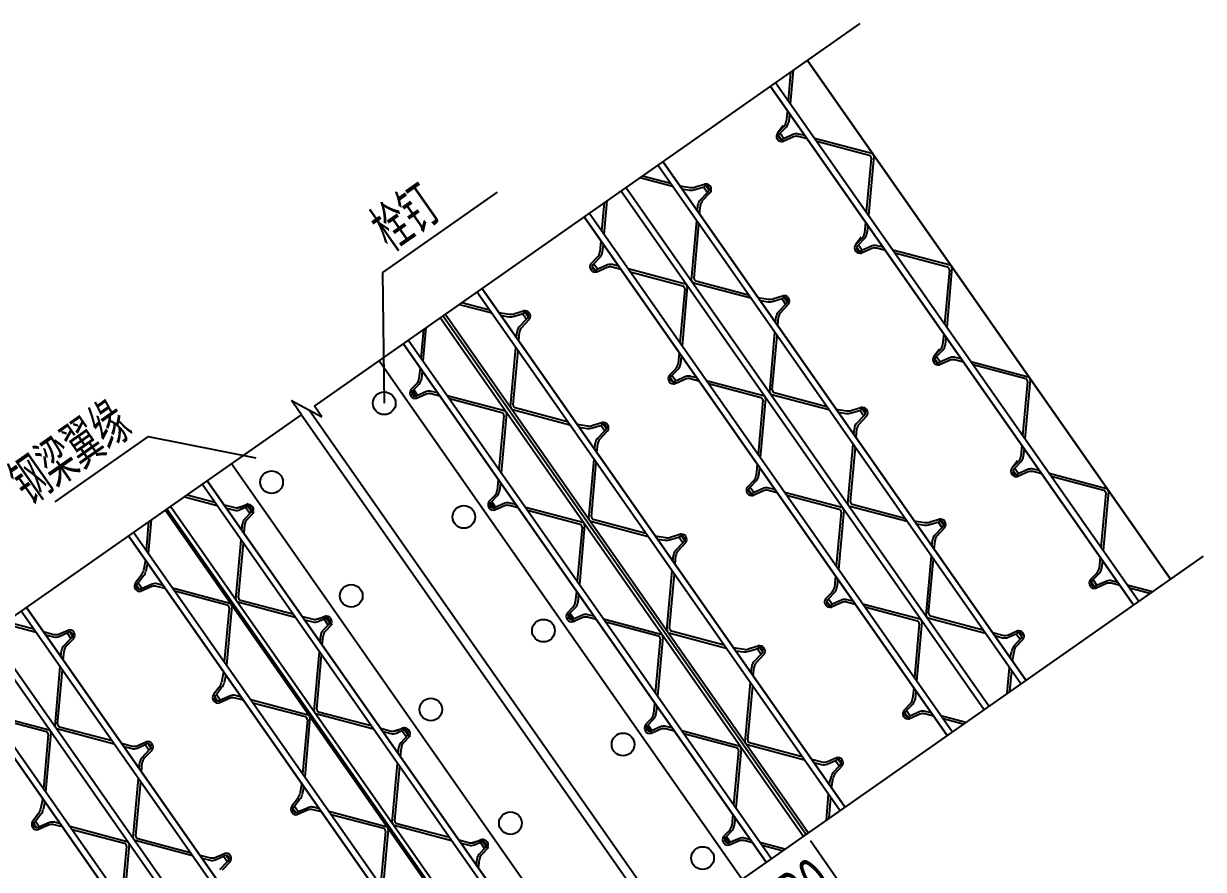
# Model space of a CAD drawing. Header units: millimetres. Extents: x 1089227 to 13101469, y 618865 to 10240562.
# Drawn here: x 2906727 to 2917017, y 4906608 to 4913982 of the extents above; entities that cross this region are included whole.
import ezdxf

# ---------------------------------------------------------------- set-up
doc = ezdxf.new("R2010")
doc.units = ezdxf.units.MM
doc.header["$LTSCALE"] = 1000
doc.header["$PDMODE"] = 3
doc.header["$PDSIZE"] = 200
doc.layers.get('0').update_dxf_attribs({"linetype": 'CONTINUOUS'})
doc.layers.get('Defpoints').update_dxf_attribs({"linetype": 'CONTINUOUS'})
for name, color, linetype in [('DIM', 3, 'CONTINUOUS'), ('文字', 7, 'CONTINUOUS'), ('钢筋桁架', 53, 'CONTINUOUS')]:
    doc.layers.add(name, color=color, linetype=linetype)
doc.styles.add('TSSD_Dimension', font='tssdeng.shx', dxfattribs={"width": 0.75, "bigfont": 'Hztxt.shx'})
doc.styles.add('TSSD_Norm', font='Tssdeng.shx', dxfattribs={"width": 0.7, "bigfont": 'hztxt.shx'})
doc.dimstyles.new('TSSD_100_1', dxfattribs={"dimtxt": 3.5, "dimasz": 1, "dimexe": 1, "dimexo": 2.5, "dimgap": 1, "dimtad": 1, "dimdec": 0, "dimlfac": 100, "dimzin": 0, "dimdsep": 46, "dimtxsty": 'TSSD_Dimension', "dimblk": 'ARCHTICK', "dimblk1": 'ARCHTICK', "dimblk2": 'ARCHTICK', "dimcen": 0, "dimdle": 1, "dimclrt": 7, "dimadec": 0, "dimazin": 0, "dimtfac": 1, "dimtdec": 0, "dimtix": 1, "dimtmove": 2, "dimatfit": 3, "dimfxl": 0, "dimtolj": 1, "dimtzin": 0, "dimarcsym": 0})

# ---------------------------------------------------------------- blocks, each defined once
blk = doc.blocks.new('_ArchTick')
at = {"color": 0, "linetype": 'ByBlock', "const_width": 0.3}
blk.add_lwpolyline([(-0.71, -0.71), (0.71, 0.71)], dxfattribs=at)
blk = doc.blocks.new('*D2439')
at = {"layer": 'Defpoints', "color": 0, "transparency": 16777216}
for p in [(1824374, 3048), (1825397, 3048), (1824374, 2039)]:
    blk.add_point(p, dxfattribs=at)
at = {"layer": 'DIM', "color": 0, "lineweight": -2, "transparency": 16777216}
for p, q in [((1824374, 2948), (1824374, 1939)), ((1825397, 2948), (1825397, 1939)), ((1825497, 2039), (1824274, 2039))]:
    blk.add_line(p, q, dxfattribs=at)
at = {"layer": 'DIM', "color": 0, "lineweight": -2, "transparency": 16777216, "xscale": 100, "yscale": 100, "zscale": 100, "rotation": 180}
blk.add_blockref('_ArchTick', (1824374, 2039), dxfattribs=at)
at = {"layer": 'DIM', "color": 0, "lineweight": -2, "transparency": 16777216, "xscale": 100, "yscale": 100, "zscale": 100}
blk.add_blockref('_ArchTick', (1825397, 2039), dxfattribs=at)
at = {"layer": 'DIM', "color": 7, "transparency": 16777216, "insert": (1824855, 2492), "char_height": 600, "attachment_point": 5, "style": 'TSSD_Dimension'}
blk.add_mtext('\\A1;≥30', dxfattribs=at)
blk = doc.blocks.new('支座钢筋')
at = {"layer": 'DIM'}
for p, q in [((1821333.017, 12244.133), (1819841.766, 12244.133)), ((1821333.017, 12244.133), (1822327.118, 11208.187)), ((1825072.593, 12244.133), (1824110.653, 10828.916)), ((1826903.689, 12244.133), (1825072.593, 12244.133)), ((1814277.474, 11327.377), (1823138.388, 11327.377)), ((1823341.351, 11323.827), (1832060.133, 11323.827)), ((1823255.939, 3044.552), (1831741.763, 3044.552))]:
    blk.add_line(p, q, dxfattribs=at)
at = {"layer": '钢筋桁架'}
for p, q in [((1823138.388, 11553.359), (1823341.351, 11151.678)), ((1823138.388, 11327.377), (1823138.388, 11553.359)), ((1817485.442, 3048.102), (1817485.442, 11327.377)), ((1817485.442, 11327.377), (1817485.442, 3048.102)), ((1817566.081, 3048.102), (1817566.081, 11327.377)), ((1818074.478, 3048.102), (1818074.478, 11327.377)), ((1818155.116, 3048.102), (1818155.116, 11327.377)), ((1818379.26, 11327.377), (1818663.513, 10989.957)), ((1818421.194, 11327.377), (1818663.513, 11040.614)), ((1818663.513, 3048.102), (1818663.513, 11327.377)), ((1818744.151, 3048.102), (1818744.151, 11327.377)), ((1818744.151, 11327.377), (1818744.151, 3048.102)), ((1820374.265, 3048.102), (1820374.265, 11327.377)), ((1820374.265, 11327.377), (1820374.265, 3048.102)), ((1820454.904, 3048.102), (1820454.904, 11327.377)), ((1820739.157, 11327.377), (1820454.904, 10989.957)), ((1820697.223, 11327.377), (1820454.904, 11040.614)), ((1820963.301, 3048.102), (1820963.301, 11327.377)), ((1820986.992, 3048.102), (1820986.992, 11327.377)), ((1821043.939, 3048.102), (1821043.939, 11327.377)), ((1821268.083, 11327.377), (1821552.336, 10989.957)), ((1821310.017, 11327.377), (1821552.336, 11040.614)), ((1821552.336, 3048.102), (1821552.336, 11327.377)), ((1821632.974, 3048.102), (1821632.974, 11327.377)), ((1821632.974, 11327.377), (1821632.974, 3048.102)), ((1822020.251, 3048.102), (1822020.251, 11327.377)), ((1823138.388, 11327.377), (1823138.388, 3105.047)), ((1823255.939, 11320.716), (1823255.939, 3044.552)), ((1823341.351, 11151.678), (1823341.351, 11323.827)), ((1824374.195, 3048.102), (1824374.195, 11327.377)), ((1824761.353, 3048.102), (1824761.353, 11327.377)), ((1824761.353, 11327.377), (1824761.353, 3048.102)), ((1824841.991, 3048.102), (1824841.991, 11327.377)), ((1825126.244, 11327.377), (1824841.991, 10989.957)), ((1825084.31, 11327.377), (1824841.991, 11040.614)), ((1825350.388, 3048.102), (1825350.388, 11327.377)), ((1825396.795, 3048.102), (1825396.795, 11327.377)), ((1825431.026, 3048.102), (1825431.026, 11327.377)), ((1825655.17, 11327.377), (1825939.423, 10989.957)), ((1825697.104, 11327.377), (1825939.423, 11040.614)), ((1825939.423, 3048.102), (1825939.423, 11327.377)), ((1826020.062, 3048.102), (1826020.062, 11327.377)), ((1826020.062, 11327.377), (1826020.062, 3048.102)), ((1827650.176, 3048.102), (1827650.176, 11327.377)), ((1827650.176, 11327.377), (1827650.176, 3048.102)), ((1827730.814, 3048.102), (1827730.814, 11327.377)), ((1828015.067, 11327.377), (1827730.814, 10989.957)), ((1827973.133, 11327.377), (1827730.814, 11040.614)), ((1828239.211, 3048.102), (1828239.211, 11327.377)), ((1828319.849, 3048.102), (1828319.849, 11327.377)), ((1828543.993, 11327.377), (1828828.246, 10989.957)), ((1828585.927, 11327.377), (1828828.246, 11040.614)), ((1828828.246, 3048.102), (1828828.246, 11327.377)), ((1828908.885, 3048.102), (1828908.885, 11327.377)), ((1828908.885, 11327.377), (1828908.885, 3048.102)), ((1830627.806, 3044.552), (1830627.806, 11323.827)), ((1830627.806, 11323.827), (1830627.806, 3044.552)), ((1830708.444, 3044.552), (1830708.444, 11323.827)), ((1830989.706, 11323.827), (1830708.444, 10989.957)), ((1830947.763, 11323.827), (1830708.444, 11040.614)), ((1831216.841, 11323.827), (1831216.841, 3044.552)), ((1831216.841, 3044.552), (1831216.841, 11323.827)), ((1831216.841, 3044.552), (1831216.841, 11323.827)), ((1818744.151, 10941.573), (1818838.509, 10832.249)), ((1818744.151, 10891.28), (1818816.076, 10808.083)), ((1820213.093, 10810.781), (1820097.398, 10773.046)), ((1820374.265, 10941.573), (1820275.768, 10847.008)), ((1820374.265, 10891.28), (1820298.2, 10820.515)), ((1821632.974, 10941.573), (1821727.332, 10832.249)), ((1821632.974, 10891.28), (1821704.899, 10808.083)), ((1821760.892, 10810.781), (1821876.587, 10773.046)), ((1824761.353, 10941.573), (1824666.995, 10832.249)), ((1824761.353, 10891.28), (1824689.428, 10808.083)), ((1826020.062, 10941.573), (1826118.559, 10847.008)), ((1826020.062, 10891.28), (1826096.127, 10820.515)), ((1826181.234, 10810.781), (1826296.929, 10773.046)), ((1827650.176, 10941.573), (1827555.818, 10832.249)), ((1827650.176, 10891.28), (1827578.251, 10808.083)), ((1828908.885, 10941.573), (1829007.382, 10847.008)), ((1828908.885, 10891.28), (1828984.95, 10820.515)), ((1829070.057, 10810.781), (1829185.752, 10773.046)), ((1830466.633, 10810.781), (1830350.938, 10773.046)), ((1830627.806, 10941.573), (1830533.448, 10832.249)), ((1830627.806, 10891.28), (1830555.881, 10808.083)), ((1818852.711, 10635.929), (1818998.541, 10663.893)), ((1818878.691, 10771.924), (1818998.541, 10748.941)), ((1818901.184, 10796.022), (1819021.019, 10773.046)), ((1818990.341, 10751.616), (1818990.341, 10662.206)), ((1819025.822, 10739.037), (1819025.822, 10673.798)), ((1820092.594, 10739.037), (1820092.594, 10673.798)), ((1820235.586, 10786.683), (1820119.876, 10748.941)), ((1820269.01, 10633.197), (1820119.876, 10663.893)), ((1820128.075, 10751.616), (1820128.075, 10662.206)), ((1821741.534, 10635.929), (1821887.364, 10663.893)), ((1821767.514, 10771.924), (1821887.364, 10748.941)), ((1821790.007, 10796.022), (1821899.923, 10774.948)), ((1821845.909, 10751.616), (1821845.909, 10662.206)), ((1821879.164, 10751.616), (1821879.164, 10662.206)), ((1821881.39, 10739.037), (1821881.39, 10673.798)), ((1824491.858, 10739.037), (1824491.858, 10673.798)), ((1824604.32, 10796.022), (1824494.403, 10774.948)), ((1824626.813, 10771.924), (1824506.963, 10748.941)), ((1824652.793, 10635.929), (1824506.963, 10663.893)), ((1824515.162, 10751.616), (1824515.162, 10662.206)), ((1824527.339, 10751.616), (1824527.339, 10662.206)), ((1826125.317, 10633.197), (1826274.451, 10663.893)), ((1826158.741, 10786.683), (1826274.451, 10748.941)), ((1826266.252, 10751.616), (1826266.252, 10662.206)), ((1826301.733, 10739.037), (1826301.733, 10673.798)), ((1827368.505, 10739.037), (1827368.505, 10673.798)), ((1827493.143, 10796.022), (1827373.308, 10773.046)), ((1827515.636, 10771.924), (1827395.786, 10748.941)), ((1827541.616, 10635.929), (1827395.786, 10663.893)), ((1827403.986, 10751.616), (1827403.986, 10662.206)), ((1829014.14, 10633.197), (1829163.274, 10663.893)), ((1829047.564, 10786.683), (1829163.274, 10748.941)), ((1829155.075, 10751.616), (1829155.075, 10662.206)), ((1829190.556, 10739.037), (1829190.556, 10673.798)), ((1830346.135, 10739.037), (1830346.135, 10673.798)), ((1830470.773, 10796.022), (1830350.938, 10773.046)), ((1830493.266, 10771.924), (1830373.416, 10748.941)), ((1830519.246, 10635.929), (1830373.416, 10663.893)), ((1830381.615, 10751.616), (1830381.615, 10662.206)), ((1818744.151, 10538.548), (1818798.854, 10601.823)), ((1818744.151, 10488.255), (1818821.32, 10577.664)), ((1818875.236, 10611.837), (1819021.019, 10639.789)), ((1820246.485, 10609.105), (1820097.398, 10639.789)), ((1820374.265, 10488.255), (1820300.4, 10574.932)), ((1820374.265, 10538.548), (1820322.867, 10599.091)), ((1821632.974, 10538.548), (1821687.677, 10601.823)), ((1821632.974, 10488.255), (1821710.143, 10577.664)), ((1821764.059, 10611.837), (1821899.923, 10637.887)), ((1824630.268, 10611.837), (1824494.403, 10637.887)), ((1824761.353, 10488.255), (1824684.183, 10577.664)), ((1824761.353, 10538.548), (1824706.65, 10601.823)), ((1826020.062, 10538.548), (1826071.46, 10599.091)), ((1826020.062, 10488.255), (1826093.926, 10574.932)), ((1826147.842, 10609.105), (1826296.929, 10639.789)), ((1827519.091, 10611.837), (1827373.308, 10639.789)), ((1827650.176, 10488.255), (1827573.007, 10577.664)), ((1827650.176, 10538.548), (1827595.473, 10601.823)), ((1828908.885, 10538.548), (1828960.283, 10599.091)), ((1828908.885, 10488.255), (1828982.75, 10574.932)), ((1829036.665, 10609.105), (1829185.752, 10639.789)), ((1830496.721, 10611.837), (1830350.938, 10639.789)), ((1830627.806, 10488.255), (1830550.636, 10577.664)), ((1830627.806, 10538.548), (1830573.103, 10601.823)), ((1818066.664, 9843.725), (1817566.081, 10437.939)), ((1818025.36, 9843.766), (1817566.081, 10387.282)), ((1818162.929, 9843.725), (1818663.513, 10437.939)), ((1818204.233, 9843.766), (1818663.513, 10387.282)), ((1820955.487, 9843.725), (1820454.904, 10437.939)), ((1820914.183, 9843.766), (1820454.904, 10387.282)), ((1821051.753, 9843.725), (1821552.336, 10437.939)), ((1821093.056, 9843.766), (1821552.336, 10387.282)), ((1825342.574, 9843.725), (1824841.991, 10437.939)), ((1825301.271, 9843.766), (1824841.991, 10387.282)), ((1825438.84, 9843.725), (1825939.423, 10437.939)), ((1825480.144, 9843.766), (1825939.423, 10387.282)), ((1828231.397, 9843.725), (1827730.814, 10437.939)), ((1828190.094, 9843.766), (1827730.814, 10387.282)), ((1828327.663, 9843.725), (1828828.246, 10437.939)), ((1828368.967, 9843.766), (1828828.246, 10387.282)), ((1831209.027, 9843.725), (1830708.444, 10437.939)), ((1831167.724, 9843.766), (1830708.444, 10387.282)), ((1818066.664, 9801.036), (1817566.081, 9206.822)), ((1818025.36, 9800.995), (1817566.081, 9257.479)), ((1818162.929, 9801.036), (1818663.513, 9206.822)), ((1818204.233, 9800.995), (1818663.513, 9257.479)), ((1820955.487, 9801.036), (1820454.904, 9206.822)), ((1820914.183, 9800.995), (1820454.904, 9257.479)), ((1821051.753, 9801.036), (1821552.336, 9206.822)), ((1821093.056, 9800.995), (1821552.336, 9257.479)), ((1825342.574, 9801.036), (1824841.991, 9206.822)), ((1825301.271, 9800.995), (1824841.991, 9257.479)), ((1825438.84, 9801.036), (1825939.423, 9206.822)), ((1825480.144, 9800.995), (1825939.423, 9257.479)), ((1828231.397, 9801.036), (1827730.814, 9206.822)), ((1828190.094, 9800.995), (1827730.814, 9257.479)), ((1828327.663, 9801.036), (1828828.246, 9206.822)), ((1828368.967, 9800.995), (1828828.246, 9257.479)), ((1831209.027, 9801.036), (1830708.444, 9206.822)), ((1831167.724, 9800.995), (1830708.444, 9257.479)), ((1817485.442, 9158.438), (1817386.945, 9063.873)), ((1817485.442, 9108.145), (1817409.377, 9037.38)), ((1818744.151, 9158.438), (1818838.509, 9049.114)), ((1818744.151, 9108.145), (1818816.076, 9024.948)), ((1820374.265, 9158.438), (1820275.768, 9063.873)), ((1820374.265, 9108.145), (1820298.2, 9037.38)), ((1821632.974, 9158.438), (1821727.332, 9049.114)), ((1821632.974, 9108.145), (1821704.899, 9024.948)), ((1824761.353, 9158.438), (1824666.995, 9049.114)), ((1824761.353, 9108.145), (1824689.428, 9024.948)), ((1826020.062, 9158.438), (1826118.559, 9063.873)), ((1826020.062, 9108.145), (1826096.127, 9037.38)), ((1827650.176, 9158.438), (1827555.818, 9049.114)), ((1827650.176, 9108.145), (1827578.251, 9024.948)), ((1828908.885, 9158.438), (1829007.382, 9063.873)), ((1828908.885, 9108.145), (1828984.95, 9037.38)), ((1830627.806, 9158.438), (1830533.448, 9049.114)), ((1830627.806, 9108.145), (1830555.881, 9024.948)), ((1817203.771, 8955.902), (1817203.771, 8890.663)), ((1817324.27, 9027.646), (1817208.575, 8989.911)), ((1817346.763, 9003.548), (1817231.053, 8965.806)), ((1817239.252, 8968.481), (1817239.252, 8879.071)), ((1818878.691, 8988.789), (1818998.541, 8965.806)), ((1818901.184, 9012.887), (1819021.019, 8989.911)), ((1818990.341, 8968.481), (1818990.341, 8879.071)), ((1819025.822, 8955.902), (1819025.822, 8890.663)), ((1820092.594, 8955.902), (1820092.594, 8890.663)), ((1820213.093, 9027.646), (1820097.398, 8989.911)), ((1820235.586, 9003.548), (1820119.876, 8965.806)), ((1820128.075, 8968.481), (1820128.075, 8879.071)), ((1821760.892, 9027.646), (1821876.587, 8989.911)), ((1821767.514, 8988.789), (1821887.364, 8965.806)), ((1821790.007, 9012.887), (1821899.923, 8991.813)), ((1821845.909, 8968.481), (1821845.909, 8879.071)), ((1821879.164, 8968.481), (1821879.164, 8879.071)), ((1821881.39, 8955.902), (1821881.39, 8890.663)), ((1824491.858, 8955.902), (1824491.858, 8890.663)), ((1824604.32, 9012.887), (1824494.403, 8991.813)), ((1824626.813, 8988.789), (1824506.963, 8965.806)), ((1824515.162, 8968.481), (1824515.162, 8879.071)), ((1824527.339, 8968.481), (1824527.339, 8879.071)), ((1826158.741, 9003.548), (1826274.451, 8965.806)), ((1826181.234, 9027.646), (1826296.929, 8989.911)), ((1826266.252, 8968.481), (1826266.252, 8879.071)), ((1826301.733, 8955.902), (1826301.733, 8890.663)), ((1827368.505, 8955.902), (1827368.505, 8890.663)), ((1827493.143, 9012.887), (1827373.308, 8989.911)), ((1827515.636, 8988.789), (1827395.786, 8965.806)), ((1827403.986, 8968.481), (1827403.986, 8879.071)), ((1829047.564, 9003.548), (1829163.274, 8965.806)), ((1829070.057, 9027.646), (1829185.752, 8989.911)), ((1829155.075, 8968.481), (1829155.075, 8879.071)), ((1829190.556, 8955.902), (1829190.556, 8890.663)), ((1830346.135, 8955.902), (1830346.135, 8890.663)), ((1830466.633, 9027.646), (1830350.938, 8989.911)), ((1830470.773, 9012.887), (1830350.938, 8989.911)), ((1830493.266, 8988.789), (1830373.416, 8965.806)), ((1830381.615, 8968.481), (1830381.615, 8879.071)), ((1817357.662, 8825.97), (1817208.575, 8856.654)), ((1817380.187, 8850.062), (1817231.053, 8880.758)), ((1817485.442, 8755.413), (1817434.044, 8815.956)), ((1818744.151, 8755.413), (1818798.854, 8818.688)), ((1818852.711, 8852.794), (1818998.541, 8880.758)), ((1818875.236, 8828.702), (1819021.019, 8856.654)), ((1820246.485, 8825.97), (1820097.398, 8856.654)), ((1820269.01, 8850.062), (1820119.876, 8880.758)), ((1820374.265, 8755.413), (1820322.867, 8815.956)), ((1821632.974, 8755.413), (1821687.677, 8818.688)), ((1821741.534, 8852.794), (1821887.364, 8880.758)), ((1821764.059, 8828.702), (1821899.923, 8854.752)), ((1824630.268, 8828.702), (1824494.403, 8854.752)), ((1824652.793, 8852.794), (1824506.963, 8880.758)), ((1824761.353, 8755.413), (1824706.65, 8818.688)), ((1826020.062, 8755.413), (1826071.46, 8815.956)), ((1826125.317, 8850.062), (1826274.451, 8880.758)), ((1826147.842, 8825.97), (1826296.929, 8856.654)), ((1827519.091, 8828.702), (1827373.308, 8856.654)), ((1827541.616, 8852.794), (1827395.786, 8880.758)), ((1827650.176, 8755.413), (1827595.473, 8818.688)), ((1828908.885, 8755.413), (1828960.283, 8815.956)), ((1829014.14, 8850.062), (1829163.274, 8880.758)), ((1829036.665, 8825.97), (1829185.752, 8856.654)), ((1830496.721, 8828.702), (1830350.938, 8856.654)), ((1830519.246, 8852.794), (1830373.416, 8880.758)), ((1830627.806, 8755.413), (1830573.103, 8818.688)), ((1817485.442, 8705.12), (1817411.577, 8791.797)), ((1818066.664, 8060.59), (1817566.081, 8654.804)), ((1818162.929, 8060.59), (1818663.513, 8654.804)), ((1818744.151, 8705.12), (1818821.32, 8794.529)), ((1820374.265, 8705.12), (1820300.4, 8791.797)), ((1820955.487, 8060.59), (1820454.904, 8654.804)), ((1821051.753, 8060.59), (1821552.336, 8654.804)), ((1821632.974, 8705.12), (1821710.143, 8794.529)), ((1824761.353, 8705.12), (1824684.183, 8794.529)), ((1825342.574, 8060.59), (1824841.991, 8654.804)), ((1825438.84, 8060.59), (1825939.423, 8654.804)), ((1826020.062, 8705.12), (1826093.926, 8791.797)), ((1827650.176, 8705.12), (1827573.007, 8794.529)), ((1828231.397, 8060.59), (1827730.814, 8654.804)), ((1828327.663, 8060.59), (1828828.246, 8654.804)), ((1828908.885, 8705.12), (1828982.75, 8791.797)), ((1830627.806, 8705.12), (1830550.636, 8794.529)), ((1831209.027, 8060.59), (1830708.444, 8654.804)), ((1818025.36, 8060.631), (1817566.081, 8604.146)), ((1818204.233, 8060.631), (1818663.513, 8604.146)), ((1820914.183, 8060.631), (1820454.904, 8604.146)), ((1821093.056, 8060.631), (1821552.336, 8604.146)), ((1825301.271, 8060.631), (1824841.991, 8604.146)), ((1825480.144, 8060.631), (1825939.423, 8604.146)), ((1828190.094, 8060.631), (1827730.814, 8604.146)), ((1828368.967, 8060.631), (1828828.246, 8604.146)), ((1831167.724, 8060.631), (1830708.444, 8604.146)), ((1818066.664, 8017.901), (1817566.081, 7423.687)), ((1818025.36, 8017.86), (1817566.081, 7474.344)), ((1818162.929, 8017.901), (1818663.513, 7423.687)), ((1818204.233, 8017.86), (1818663.513, 7474.344)), ((1820955.487, 8017.901), (1820454.904, 7423.687)), ((1820914.183, 8017.86), (1820454.904, 7474.344)), ((1821051.753, 8017.901), (1821552.336, 7423.687)), ((1821093.056, 8017.86), (1821552.336, 7474.344)), ((1825342.574, 8017.901), (1824841.991, 7423.687)), ((1825301.271, 8017.86), (1824841.991, 7474.344)), ((1825438.84, 8017.901), (1825939.423, 7423.687)), ((1825480.144, 8017.86), (1825939.423, 7474.344)), ((1828231.397, 8017.901), (1827730.814, 7423.687)), ((1828190.094, 8017.86), (1827730.814, 7474.344)), ((1828327.663, 8017.901), (1828828.246, 7423.687)), ((1828368.967, 8017.86), (1828828.246, 7474.344)), ((1831209.027, 8017.901), (1830708.444, 7423.687)), ((1831167.724, 8017.86), (1830708.444, 7474.344)), ((1818744.151, 7375.303), (1818838.509, 7265.979)), ((1818744.151, 7325.01), (1818816.076, 7241.813)), ((1820374.265, 7375.303), (1820275.768, 7280.738)), ((1820374.265, 7325.01), (1820298.2, 7254.245)), ((1821632.974, 7375.303), (1821727.332, 7265.979)), ((1821632.974, 7325.01), (1821704.899, 7241.813)), ((1824761.353, 7375.303), (1824666.995, 7265.979)), ((1824761.353, 7325.01), (1824689.428, 7241.813)), ((1826020.062, 7375.303), (1826118.559, 7280.738)), ((1826020.062, 7325.01), (1826096.127, 7254.245)), ((1827650.176, 7375.303), (1827555.818, 7265.979)), ((1827650.176, 7325.01), (1827578.251, 7241.813)), ((1828908.885, 7375.303), (1829007.382, 7280.738)), ((1828908.885, 7325.01), (1828984.95, 7254.245)), ((1830627.806, 7375.303), (1830533.448, 7265.979)), ((1830627.806, 7325.01), (1830555.881, 7241.813)), ((1818878.691, 7205.654), (1818998.541, 7182.671)), ((1818901.184, 7229.752), (1819021.019, 7206.776)), ((1818990.341, 7185.346), (1818990.341, 7095.936)), ((1819025.822, 7172.766), (1819025.822, 7107.528)), ((1820092.594, 7172.766), (1820092.594, 7107.528)), ((1820213.093, 7244.511), (1820097.398, 7206.776)), ((1820235.586, 7220.413), (1820119.876, 7182.671)), ((1820128.075, 7185.346), (1820128.075, 7095.936)), ((1821760.892, 7244.511), (1821876.587, 7206.776)), ((1821767.514, 7205.654), (1821887.364, 7182.671)), ((1821790.007, 7229.752), (1821899.923, 7208.678)), ((1821845.909, 7185.346), (1821845.909, 7095.936)), ((1821879.164, 7185.346), (1821879.164, 7095.936)), ((1821881.39, 7172.766), (1821881.39, 7107.528)), ((1824491.858, 7172.766), (1824491.858, 7107.528)), ((1824604.32, 7229.752), (1824494.403, 7208.678)), ((1824626.813, 7205.654), (1824506.963, 7182.671)), ((1824515.162, 7185.346), (1824515.162, 7095.936)), ((1824527.339, 7185.346), (1824527.339, 7095.936)), ((1826158.741, 7220.413), (1826274.451, 7182.671)), ((1826181.234, 7244.511), (1826296.929, 7206.776)), ((1826266.252, 7185.346), (1826266.252, 7095.936)), ((1826301.733, 7172.766), (1826301.733, 7107.528)), ((1827368.505, 7172.766), (1827368.505, 7107.528)), ((1827493.143, 7229.752), (1827373.308, 7206.776)), ((1827515.636, 7205.654), (1827395.786, 7182.671)), ((1827403.986, 7185.346), (1827403.986, 7095.936)), ((1829047.564, 7220.413), (1829163.274, 7182.671)), ((1829070.057, 7244.511), (1829185.752, 7206.776)), ((1829155.075, 7185.346), (1829155.075, 7095.936)), ((1829190.556, 7172.766), (1829190.556, 7107.528)), ((1830346.135, 7172.766), (1830346.135, 7107.528)), ((1830466.633, 7244.511), (1830350.938, 7206.776)), ((1830470.773, 7229.752), (1830350.938, 7206.776)), ((1830493.266, 7205.654), (1830373.416, 7182.671)), ((1830381.615, 7185.346), (1830381.615, 7095.936)), ((1818852.711, 7069.659), (1818998.541, 7097.623)), ((1818875.236, 7045.567), (1819021.019, 7073.519)), ((1820246.485, 7042.835), (1820097.398, 7073.519)), ((1820269.01, 7066.926), (1820119.876, 7097.623)), ((1820374.265, 6921.985), (1820300.4, 7008.662)), ((1820374.265, 6972.278), (1820322.867, 7032.821)), ((1821632.974, 6972.278), (1821687.677, 7035.553)), ((1821632.974, 6921.985), (1821710.143, 7011.394)), ((1821741.534, 7069.659), (1821887.364, 7097.623)), ((1821764.059, 7045.567), (1821899.923, 7071.617)), ((1824630.268, 7045.567), (1824494.403, 7071.617)), ((1824652.793, 7069.659), (1824506.963, 7097.623)), ((1824761.353, 6921.985), (1824684.183, 7011.394)), ((1824761.353, 6972.278), (1824706.65, 7035.553)), ((1826020.062, 6972.278), (1826071.46, 7032.821)), ((1826020.062, 6921.985), (1826093.926, 7008.662)), ((1826125.317, 7066.926), (1826274.451, 7097.623)), ((1826147.842, 7042.835), (1826296.929, 7073.519)), ((1827519.091, 7045.567), (1827373.308, 7073.519)), ((1827541.616, 7069.659), (1827395.786, 7097.623)), ((1827650.176, 6921.985), (1827573.007, 7011.394)), ((1827650.176, 6972.278), (1827595.473, 7035.553)), ((1828908.885, 6972.278), (1828960.283, 7032.821)), ((1828908.885, 6921.985), (1828982.75, 7008.662)), ((1829014.14, 7066.926), (1829163.274, 7097.623)), ((1829036.665, 7042.835), (1829185.752, 7073.519)), ((1830496.721, 7045.567), (1830350.938, 7073.519)), ((1830519.246, 7069.659), (1830373.416, 7097.623)), ((1830627.806, 6921.985), (1830550.636, 7011.394)), ((1830627.806, 6972.278), (1830573.103, 7035.553)), ((1820955.487, 6277.455), (1820454.904, 6871.669)), ((1820914.183, 6277.496), (1820454.904, 6821.011)), ((1821051.753, 6277.455), (1821552.336, 6871.669)), ((1821093.056, 6277.496), (1821552.336, 6821.011)), ((1825342.574, 6277.455), (1824841.991, 6871.669)), ((1825301.271, 6277.496), (1824841.991, 6821.011)), ((1825438.84, 6277.455), (1825939.423, 6871.669)), ((1825480.144, 6277.496), (1825939.423, 6821.011)), ((1828231.397, 6277.455), (1827730.814, 6871.669)), ((1828190.094, 6277.496), (1827730.814, 6821.011)), ((1828327.663, 6277.455), (1828828.246, 6871.669)), ((1828368.967, 6277.496), (1828828.246, 6821.011)), ((1831209.027, 6277.455), (1830708.444, 6871.669)), ((1831167.724, 6277.496), (1830708.444, 6821.011)), ((1820955.487, 6234.766), (1820454.904, 5640.552)), ((1820914.183, 6234.725), (1820454.904, 5691.209)), ((1821051.753, 6234.766), (1821552.336, 5640.552)), ((1821093.056, 6234.725), (1821552.336, 5691.209)), ((1825342.574, 6234.766), (1824841.991, 5640.552)), ((1825301.271, 6234.725), (1824841.991, 5691.209)), ((1825438.84, 6234.766), (1825939.423, 5640.552)), ((1825480.144, 6234.725), (1825939.423, 5691.209)), ((1828231.397, 6234.766), (1827730.814, 5640.552)), ((1828190.094, 6234.725), (1827730.814, 5691.209)), ((1828327.663, 6234.766), (1828828.246, 5640.552)), ((1828368.967, 6234.725), (1828828.246, 5691.209)), ((1831209.027, 6234.766), (1830708.444, 5640.552)), ((1831167.724, 6234.725), (1830708.444, 5691.209)), ((1821632.974, 5592.168), (1821727.332, 5482.844)), ((1824761.353, 5592.168), (1824666.995, 5482.844)), ((1826020.062, 5592.168), (1826118.559, 5497.603)), ((1827650.176, 5592.168), (1827555.818, 5482.844)), ((1828908.885, 5592.168), (1829007.382, 5497.603)), ((1830627.806, 5592.168), (1830533.448, 5482.844)), ((1821632.974, 5541.875), (1821704.899, 5458.678)), ((1821760.892, 5461.376), (1821876.587, 5423.641)), ((1821767.514, 5422.519), (1821887.364, 5399.536)), ((1821790.007, 5446.617), (1821899.923, 5425.542)), ((1821845.909, 5402.211), (1821845.909, 5312.8)), ((1821879.164, 5402.211), (1821879.164, 5312.8)), ((1824604.32, 5446.617), (1824494.403, 5425.542)), ((1824626.813, 5422.519), (1824506.963, 5399.536)), ((1824515.162, 5402.211), (1824515.162, 5312.8)), ((1824527.339, 5402.211), (1824527.339, 5312.8)), ((1824761.353, 5541.875), (1824689.428, 5458.678)), ((1826020.062, 5541.875), (1826096.127, 5471.11)), ((1826158.741, 5437.278), (1826274.451, 5399.536)), ((1826181.234, 5461.376), (1826296.929, 5423.641)), ((1826266.252, 5402.211), (1826266.252, 5312.8)), ((1827493.143, 5446.617), (1827373.308, 5423.641)), ((1827515.636, 5422.519), (1827395.786, 5399.536)), ((1827403.986, 5402.211), (1827403.986, 5312.8)), ((1827650.176, 5541.875), (1827578.251, 5458.678)), ((1828908.885, 5541.875), (1828984.95, 5471.11)), ((1829047.564, 5437.278), (1829163.274, 5399.536)), ((1829070.057, 5461.376), (1829185.752, 5423.641)), ((1829155.075, 5402.211), (1829155.075, 5312.8)), ((1830466.633, 5461.376), (1830350.938, 5423.641)), ((1830470.773, 5446.617), (1830350.938, 5423.641)), ((1830493.266, 5422.519), (1830373.416, 5399.536)), ((1830381.615, 5402.211), (1830381.615, 5312.8)), ((1830627.806, 5541.875), (1830555.881, 5458.678)), ((1821632.974, 5189.143), (1821687.677, 5252.418)), ((1821741.534, 5286.524), (1821887.364, 5314.488)), ((1821764.059, 5262.432), (1821899.923, 5288.482)), ((1821881.39, 5389.631), (1821881.39, 5324.393)), ((1824491.858, 5389.631), (1824491.858, 5324.393)), ((1824630.268, 5262.432), (1824494.403, 5288.482)), ((1824652.793, 5286.524), (1824506.963, 5314.488)), ((1824761.353, 5189.143), (1824706.65, 5252.418)), ((1826020.062, 5189.143), (1826071.46, 5249.686)), ((1826125.317, 5283.791), (1826274.451, 5314.488)), ((1826147.842, 5259.7), (1826296.929, 5290.384)), ((1826301.733, 5389.631), (1826301.733, 5324.393)), ((1827368.505, 5389.631), (1827368.505, 5324.393)), ((1827519.091, 5262.432), (1827373.308, 5290.384)), ((1827541.616, 5286.524), (1827395.786, 5314.488)), ((1827650.176, 5189.143), (1827595.473, 5252.418)), ((1828908.885, 5189.143), (1828960.283, 5249.686)), ((1829014.14, 5283.791), (1829163.274, 5314.488)), ((1829036.665, 5259.7), (1829185.752, 5290.384)), ((1829190.556, 5389.631), (1829190.556, 5324.393)), ((1830346.135, 5389.631), (1830346.135, 5324.393)), ((1830496.721, 5262.432), (1830350.938, 5290.384)), ((1830519.246, 5286.524), (1830373.416, 5314.488)), ((1830627.806, 5189.143), (1830573.103, 5252.418)), ((1821632.974, 5138.85), (1821710.143, 5228.259)), ((1824761.353, 5138.85), (1824684.183, 5228.259)), ((1826020.062, 5138.85), (1826093.926, 5225.527)), ((1827650.176, 5138.85), (1827573.007, 5228.259)), ((1828908.885, 5138.85), (1828982.75, 5225.527)), ((1830627.806, 5138.85), (1830550.636, 5228.259)), ((1825342.574, 4494.32), (1824841.991, 5088.534)), ((1825301.271, 4494.36), (1824841.991, 5037.876)), ((1825438.84, 4494.32), (1825939.423, 5088.534)), ((1825480.144, 4494.36), (1825939.423, 5037.876)), ((1828231.397, 4494.32), (1827730.814, 5088.534)), ((1828190.094, 4494.36), (1827730.814, 5037.876)), ((1828327.663, 4494.32), (1828828.246, 5088.534)), ((1828368.967, 4494.36), (1828828.246, 5037.876)), ((1831209.027, 4494.32), (1830708.444, 5088.534)), ((1831167.724, 4494.36), (1830708.444, 5037.876)), ((1825342.574, 4451.63), (1824841.991, 3857.417)), ((1825301.271, 4451.59), (1824841.991, 3908.074)), ((1825438.84, 4451.63), (1825939.423, 3857.417)), ((1825480.144, 4451.59), (1825939.423, 3908.074)), ((1828231.397, 4451.63), (1827730.814, 3857.417)), ((1828190.094, 4451.59), (1827730.814, 3908.074)), ((1828327.663, 4451.63), (1828828.246, 3857.417)), ((1828368.967, 4451.59), (1828828.246, 3908.074)), ((1831209.027, 4451.63), (1830708.444, 3857.417)), ((1831167.724, 4451.59), (1830708.444, 3908.074)), ((1824761.353, 3809.032), (1824666.995, 3699.709)), ((1824761.353, 3758.74), (1824689.428, 3675.542)), ((1826020.062, 3809.032), (1826110.217, 3701.812)), ((1826020.062, 3758.74), (1826087.785, 3677.645)), ((1827650.176, 3809.032), (1827555.818, 3699.709)), ((1827650.176, 3758.74), (1827578.251, 3675.542)), ((1828908.885, 3809.032), (1828999.041, 3701.812)), ((1828908.885, 3758.74), (1828976.608, 3677.645)), ((1830627.806, 3809.032), (1830533.448, 3699.709)), ((1830627.806, 3758.74), (1830555.881, 3675.542)), ((1824491.858, 3606.496), (1824491.858, 3541.258)), ((1824604.32, 3663.482), (1824494.403, 3642.407)), ((1824626.813, 3639.384), (1824506.963, 3616.401)), ((1824515.162, 3618.059), (1824515.162, 3529.589)), ((1824527.339, 3618.059), (1824527.339, 3529.589)), ((1826150.399, 3641.487), (1826274.451, 3616.401)), ((1826172.893, 3665.585), (1826296.929, 3640.506)), ((1826266.252, 3618.059), (1826266.252, 3529.589)), ((1826301.733, 3606.496), (1826301.733, 3541.258)), ((1827368.505, 3606.496), (1827368.505, 3541.258)), ((1827493.143, 3663.482), (1827373.308, 3640.506)), ((1827515.636, 3639.384), (1827395.786, 3616.401)), ((1827403.986, 3618.059), (1827403.986, 3529.589)), ((1829039.222, 3641.487), (1829163.274, 3616.401)), ((1829061.716, 3665.585), (1829185.752, 3640.506)), ((1829155.075, 3618.059), (1829155.075, 3529.589)), ((1829190.556, 3606.496), (1829190.556, 3541.258)), ((1830346.135, 3606.496), (1830346.135, 3541.258)), ((1830470.773, 3663.482), (1830350.938, 3640.506)), ((1830493.266, 3639.384), (1830373.416, 3616.401)), ((1830381.615, 3618.059), (1830381.615, 3529.589)), ((1824630.268, 3479.297), (1824494.403, 3505.347)), ((1824652.793, 3503.389), (1824506.963, 3531.353)), ((1824761.353, 3355.715), (1824684.183, 3445.124)), ((1824761.353, 3406.007), (1824706.65, 3469.283)), ((1826020.062, 3406.007), (1826079.745, 3457.433)), ((1826020.062, 3355.715), (1826109.609, 3444.381)), ((1826141, 3502.646), (1826274.451, 3531.353)), ((1826163.525, 3478.554), (1826296.929, 3507.249)), ((1827519.091, 3479.297), (1827373.308, 3507.249)), ((1827541.616, 3503.389), (1827395.786, 3531.353)), ((1827650.176, 3355.715), (1827573.007, 3445.124)), ((1827650.176, 3406.007), (1827595.473, 3469.283)), ((1828908.885, 3406.007), (1828968.568, 3457.433)), ((1828908.885, 3355.715), (1828998.432, 3444.381)), ((1829029.823, 3502.646), (1829163.274, 3531.353)), ((1829052.348, 3478.554), (1829185.752, 3507.249)), ((1830496.721, 3479.297), (1830350.938, 3507.249)), ((1830519.246, 3503.389), (1830373.416, 3531.353)), ((1830627.806, 3355.715), (1830550.636, 3445.124)), ((1830627.806, 3406.007), (1830573.103, 3469.283)), ((1825058.745, 3048.102), (1824841.991, 3305.398)), ((1825016.604, 3048.102), (1824841.991, 3254.741)), ((1825722.669, 3048.102), (1825939.423, 3305.398)), ((1825764.81, 3048.102), (1825939.423, 3254.741)), ((1827947.568, 3048.102), (1827730.814, 3305.398)), ((1827905.427, 3048.102), (1827730.814, 3254.741)), ((1828611.492, 3048.102), (1828828.246, 3305.398)), ((1828653.633, 3048.102), (1828828.246, 3254.741)), ((1830928.189, 3044.552), (1830708.444, 3305.398)), ((1830886.057, 3044.552), (1830708.444, 3254.741))]:
    blk.add_line(p, q, dxfattribs=at)
for centre in [(1822312.375, 10828.916), (1824110.653, 10828.916), (1822312.375, 9013.904), (1824110.653, 9013.904), (1822312.375, 7198.891), (1824110.653, 7198.891), (1822312.375, 5383.879), (1824110.653, 5383.879), (1824110.653, 3568.866)]:
    blk.add_circle(centre, 148.138, dxfattribs=at)
for centre, radius, start, end in [((1818899.445, 10880.156), 110.204, 220.8437797, 259.1446983), ((1818921.936, 10904.255), 110.204, 220.7974802, 259.1462291), ((1820192.341, 10919.014), 110.204, 280.8537709, 319.2025198), ((1820218.991, 10892.253), 106.866, 278.9334419, 317.8335953), ((1821788.268, 10880.156), 110.204, 220.8437797, 259.1446983), ((1821810.759, 10904.255), 110.204, 220.7974802, 259.1462291), ((1824583.568, 10904.255), 110.204, 280.8537709, 319.2025198), ((1824606.059, 10880.156), 110.204, 280.8553017, 319.1562203), ((1826175.336, 10892.253), 106.866, 222.1664047, 261.0665581), ((1826201.986, 10919.014), 110.204, 220.7974802, 259.1462291), ((1827472.391, 10904.255), 110.204, 280.8537709, 319.2025198), ((1827494.882, 10880.156), 110.204, 280.8553017, 319.1562203), ((1829064.159, 10892.253), 106.866, 222.1664047, 261.0665581), ((1829090.809, 10919.014), 110.204, 220.7974802, 259.1462291), ((1830450.021, 10904.255), 110.204, 280.8537709, 319.2025198), ((1830472.512, 10880.156), 110.204, 280.8553017, 319.1562203), ((1818998.541, 10706.417), 42.524, 270, 90), ((1818998.541, 10706.417), 69.763, 288.7964133, 71.2035867), ((1820119.876, 10706.417), 69.763, 108.7964133, 251.2035867), ((1820119.876, 10706.417), 42.524, 90, 270), ((1821854.109, 10706.417), 42.524, 270, 90), ((1821854.109, 10706.417), 69.763, 288.7964133, 71.2035867), ((1821887.364, 10706.417), 42.524, 72.8212517, 90), ((1821887.364, 10706.417), 42.524, 270, 287.1787483), ((1824519.139, 10706.417), 69.763, 108.7964133, 251.2035867), ((1824519.139, 10706.417), 42.524, 90, 270), ((1824506.963, 10706.417), 42.524, 90, 107.1787483), ((1824506.963, 10706.417), 42.524, 252.8212517, 270), ((1826274.451, 10706.417), 42.524, 270, 90), ((1826274.451, 10706.417), 69.763, 288.7964133, 71.2035867), ((1827395.786, 10706.417), 69.763, 108.7964133, 251.2035867), ((1827395.786, 10706.417), 42.524, 90, 270), ((1829163.274, 10706.417), 42.524, 270, 90), ((1829163.274, 10706.417), 69.763, 288.7964133, 71.2035867), ((1830373.416, 10706.417), 69.763, 108.7964133, 251.2035867), ((1830373.416, 10706.417), 42.524, 90, 270), ((1818882.222, 10529.75), 110.204, 105.532829, 139.1562203), ((1818904.748, 10505.658), 110.204, 105.532829, 139.2025198), ((1820216.973, 10502.926), 110.204, 40.7974802, 74.467171), ((1820239.498, 10527.017), 110.204, 40.8437797, 74.467171), ((1821771.046, 10529.75), 110.204, 105.532829, 139.1562203), ((1821793.571, 10505.658), 110.204, 105.532829, 139.2025198), ((1824600.756, 10505.658), 110.204, 40.7974802, 74.467171), ((1824623.281, 10529.75), 110.204, 40.8437797, 74.467171), ((1826154.829, 10527.017), 110.204, 105.532829, 139.1562203), ((1826177.354, 10502.926), 110.204, 105.532829, 139.2025198), ((1827489.579, 10505.658), 110.204, 40.7974802, 74.467171), ((1827512.104, 10529.75), 110.204, 40.8437797, 74.467171), ((1829043.652, 10527.017), 110.204, 105.532829, 139.1562203), ((1829066.177, 10502.926), 110.204, 105.532829, 139.2025198), ((1830467.209, 10505.658), 110.204, 40.7974802, 74.467171), ((1830489.734, 10529.75), 110.204, 40.8437797, 74.467171), ((1818000.147, 9822.38), 33.061, 319.6961137, 40.3038863), ((1818041.416, 9822.38), 33.061, 319.7886036, 40.2113964), ((1818188.177, 9822.38), 33.061, 139.7886036, 220.2113964), ((1818229.447, 9822.38), 33.061, 139.6961137, 220.3038863), ((1820888.97, 9822.38), 33.061, 319.6961137, 40.3038863), ((1820930.239, 9822.38), 33.061, 319.7886036, 40.2113964), ((1821077, 9822.38), 33.061, 139.7886036, 220.2113964), ((1821118.27, 9822.38), 33.061, 139.6961137, 220.3038863), ((1825276.057, 9822.38), 33.061, 319.6961137, 40.3038863), ((1825317.327, 9822.38), 33.061, 319.7886036, 40.2113964), ((1825464.088, 9822.38), 33.061, 139.7886036, 220.2113964), ((1825505.357, 9822.38), 33.061, 139.6961137, 220.3038863), ((1828164.88, 9822.38), 33.061, 319.6961137, 40.3038863), ((1828206.15, 9822.38), 33.061, 319.7886036, 40.2113964), ((1828352.911, 9822.38), 33.061, 139.7886036, 220.2113964), ((1828394.18, 9822.38), 33.061, 139.6961137, 220.3038863), ((1831142.51, 9822.38), 33.061, 319.6961137, 40.3038863), ((1831183.78, 9822.38), 33.061, 319.7886036, 40.2113964), ((1817231.053, 8923.282), 69.763, 108.7964133, 251.2035867), ((1817231.053, 8923.282), 42.524, 90, 270), ((1817303.518, 9135.879), 110.204, 280.8537709, 319.2025198), ((1817330.168, 9109.118), 106.866, 278.9334419, 317.8335953), ((1818899.445, 9097.021), 110.204, 220.8437797, 259.1446983), ((1818921.936, 9121.12), 110.204, 220.7974802, 259.1462291), ((1818998.541, 8923.282), 42.524, 270, 90), ((1818998.541, 8923.282), 69.763, 288.7964133, 71.2035867), ((1820119.876, 8923.282), 69.763, 108.7964133, 251.2035867), ((1820119.876, 8923.282), 42.524, 90, 270), ((1820192.341, 9135.879), 110.204, 280.8537709, 319.2025198), ((1820218.991, 9109.118), 106.866, 278.9334419, 317.8335953), ((1821788.268, 9097.021), 110.204, 220.8437797, 259.1446983), ((1821810.759, 9121.12), 110.204, 220.7974802, 259.1462291), ((1821854.109, 8923.282), 42.524, 270, 90), ((1821854.109, 8923.282), 69.763, 288.7964133, 71.2035867), ((1821887.364, 8923.282), 42.524, 72.8212517, 90), ((1824519.139, 8923.282), 69.763, 108.7964133, 251.2035867), ((1824519.139, 8923.282), 42.524, 90, 270), ((1824506.963, 8923.282), 42.524, 90, 107.1787483), ((1824583.568, 9121.12), 110.204, 280.8537709, 319.2025198), ((1824606.059, 9097.021), 110.204, 280.8553017, 319.1562203), ((1826175.336, 9109.118), 106.866, 222.1664047, 261.0665581), ((1826201.986, 9135.879), 110.204, 220.7974802, 259.1462291), ((1826274.451, 8923.282), 42.524, 270, 90), ((1826274.451, 8923.282), 69.763, 288.7964133, 71.2035867), ((1827395.786, 8923.282), 69.763, 108.7964133, 251.2035867), ((1827395.786, 8923.282), 42.524, 90, 270), ((1827472.391, 9121.12), 110.204, 280.8537709, 319.2025198), ((1827494.882, 9097.021), 110.204, 280.8553017, 319.1562203), ((1829064.159, 9109.118), 106.866, 222.1664047, 261.0665581), ((1829090.809, 9135.879), 110.204, 220.7974802, 259.1462291), ((1829163.274, 8923.282), 42.524, 270, 90), ((1829163.274, 8923.282), 69.763, 288.7964133, 71.2035867), ((1830373.416, 8923.282), 69.763, 108.7964133, 251.2035867), ((1830373.416, 8923.282), 42.524, 90, 270), ((1830450.021, 9121.12), 110.204, 280.8537709, 319.2025198), ((1830472.512, 9097.021), 110.204, 280.8553017, 319.1562203), ((1817328.15, 8719.791), 110.204, 40.7974802, 74.467171), ((1817350.675, 8743.882), 110.204, 40.8437797, 74.467171), ((1818882.222, 8746.615), 110.204, 105.532829, 139.1562203), ((1818904.748, 8722.523), 110.204, 105.532829, 139.2025198), ((1820216.973, 8719.791), 110.204, 40.7974802, 74.467171), ((1820239.498, 8743.882), 110.204, 40.8437797, 74.467171), ((1821771.046, 8746.615), 110.204, 105.532829, 139.1562203), ((1821793.571, 8722.523), 110.204, 105.532829, 139.2025198), ((1821887.364, 8923.282), 42.524, 270, 287.1787483), ((1824506.963, 8923.282), 42.524, 252.8212517, 270), ((1824600.756, 8722.523), 110.204, 40.7974802, 74.467171), ((1824623.281, 8746.615), 110.204, 40.8437797, 74.467171), ((1826154.829, 8743.882), 110.204, 105.532829, 139.1562203), ((1826177.354, 8719.791), 110.204, 105.532829, 139.2025198), ((1827489.579, 8722.523), 110.204, 40.7974802, 74.467171), ((1827512.104, 8746.615), 110.204, 40.8437797, 74.467171), ((1829043.652, 8743.882), 110.204, 105.532829, 139.1562203), ((1829066.177, 8719.791), 110.204, 105.532829, 139.2025198), ((1830467.209, 8722.523), 110.204, 40.7974802, 74.467171), ((1830489.734, 8746.615), 110.204, 40.8437797, 74.467171), ((1818000.147, 8039.245), 33.061, 319.6961137, 40.3038863), ((1818041.416, 8039.245), 33.061, 319.7886036, 40.2113964), ((1818188.177, 8039.245), 33.061, 139.7886036, 220.2113964), ((1818229.447, 8039.245), 33.061, 139.6961137, 220.3038863), ((1820888.97, 8039.245), 33.061, 319.6961137, 40.3038863), ((1820930.239, 8039.245), 33.061, 319.7886036, 40.2113964), ((1821077, 8039.245), 33.061, 139.7886036, 220.2113964), ((1821118.27, 8039.245), 33.061, 139.6961137, 220.3038863), ((1825276.057, 8039.245), 33.061, 319.6961137, 40.3038863), ((1825317.327, 8039.245), 33.061, 319.7886036, 40.2113964), ((1825464.088, 8039.245), 33.061, 139.7886036, 220.2113964), ((1825505.357, 8039.245), 33.061, 139.6961137, 220.3038863), ((1828164.88, 8039.245), 33.061, 319.6961137, 40.3038863), ((1828206.15, 8039.245), 33.061, 319.7886036, 40.2113964), ((1828352.911, 8039.245), 33.061, 139.7886036, 220.2113964), ((1828394.18, 8039.245), 33.061, 139.6961137, 220.3038863), ((1831142.51, 8039.245), 33.061, 319.6961137, 40.3038863), ((1831183.78, 8039.245), 33.061, 319.7886036, 40.2113964), ((1818921.936, 7337.985), 110.204, 220.7974802, 259.1462291), ((1820192.341, 7352.744), 110.204, 280.8537709, 319.2025198), ((1820218.991, 7325.983), 106.866, 278.9334419, 317.8335953), ((1821810.759, 7337.985), 110.204, 220.7974802, 259.1462291), ((1824583.568, 7337.985), 110.204, 280.8537709, 319.2025198), ((1826175.336, 7325.983), 106.866, 222.1664047, 261.0665581), ((1826201.986, 7352.744), 110.204, 220.7974802, 259.1462291), ((1827472.391, 7337.985), 110.204, 280.8537709, 319.2025198), ((1829064.159, 7325.983), 106.866, 222.1664047, 261.0665581), ((1829090.809, 7352.744), 110.204, 220.7974802, 259.1462291), ((1830450.021, 7337.985), 110.204, 280.8537709, 319.2025198), ((1818899.445, 7313.886), 110.204, 220.8437797, 259.1446983), ((1818998.541, 7140.147), 42.524, 270, 90), ((1818998.541, 7140.147), 69.763, 288.7964133, 71.2035867), ((1820119.876, 7140.147), 69.763, 108.7964133, 251.2035867), ((1820119.876, 7140.147), 42.524, 90, 270), ((1821788.268, 7313.886), 110.204, 220.8437797, 259.1446983), ((1821854.109, 7140.147), 42.524, 270, 90), ((1821854.109, 7140.147), 69.763, 288.7964133, 71.2035867), ((1821887.364, 7140.147), 42.524, 72.8212517, 90), ((1824519.139, 7140.147), 69.763, 108.7964133, 251.2035867), ((1824519.139, 7140.147), 42.524, 90, 270), ((1824506.963, 7140.147), 42.524, 90, 107.1787483), ((1824606.059, 7313.886), 110.204, 280.8553017, 319.1562203), ((1826274.451, 7140.147), 42.524, 270, 90), ((1826274.451, 7140.147), 69.763, 288.7964133, 71.2035867), ((1827395.786, 7140.147), 69.763, 108.7964133, 251.2035867), ((1827395.786, 7140.147), 42.524, 90, 270), ((1827494.882, 7313.886), 110.204, 280.8553017, 319.1562203), ((1829163.274, 7140.147), 42.524, 270, 90), ((1829163.274, 7140.147), 69.763, 288.7964133, 71.2035867), ((1830373.416, 7140.147), 69.763, 108.7964133, 251.2035867), ((1830373.416, 7140.147), 42.524, 90, 270), ((1830472.512, 7313.886), 110.204, 280.8553017, 319.1562203), ((1820216.973, 6936.656), 110.204, 40.7974802, 74.467171), ((1820239.498, 6960.747), 110.204, 40.8437797, 74.467171), ((1821771.046, 6963.48), 110.204, 105.532829, 139.1562203), ((1821793.571, 6939.388), 110.204, 105.532829, 139.2025198), ((1821887.364, 7140.147), 42.524, 270, 287.1787483), ((1824506.963, 7140.147), 42.524, 252.8212517, 270), ((1824600.756, 6939.388), 110.204, 40.7974802, 74.467171), ((1824623.281, 6963.48), 110.204, 40.8437797, 74.467171), ((1826154.829, 6960.747), 110.204, 105.532829, 139.1562203), ((1826177.354, 6936.656), 110.204, 105.532829, 139.2025198), ((1827489.579, 6939.388), 110.204, 40.7974802, 74.467171), ((1827512.104, 6963.48), 110.204, 40.8437797, 74.467171), ((1829043.652, 6960.747), 110.204, 105.532829, 139.1562203), ((1829066.177, 6936.656), 110.204, 105.532829, 139.2025198), ((1830467.209, 6939.388), 110.204, 40.7974802, 74.467171), ((1830489.734, 6963.48), 110.204, 40.8437797, 74.467171), ((1820888.97, 6256.11), 33.061, 319.6961137, 40.3038863), ((1820930.239, 6256.11), 33.061, 319.7886036, 40.2113964), ((1821077, 6256.11), 33.061, 139.7886036, 220.2113964), ((1821118.27, 6256.11), 33.061, 139.6961137, 220.3038863), ((1825276.057, 6256.11), 33.061, 319.6961137, 40.3038863), ((1825317.327, 6256.11), 33.061, 319.7886036, 40.2113964), ((1825464.088, 6256.11), 33.061, 139.7886036, 220.2113964), ((1825505.357, 6256.11), 33.061, 139.6961137, 220.3038863), ((1828164.88, 6256.11), 33.061, 319.6961137, 40.3038863), ((1828206.15, 6256.11), 33.061, 319.7886036, 40.2113964), ((1828352.911, 6256.11), 33.061, 139.7886036, 220.2113964), ((1828394.18, 6256.11), 33.061, 139.6961137, 220.3038863), ((1831142.51, 6256.11), 33.061, 319.6961137, 40.3038863), ((1831183.78, 6256.11), 33.061, 319.7886036, 40.2113964), ((1821788.268, 5530.751), 110.204, 220.8437797, 259.1446983), ((1821810.759, 5554.85), 110.204, 220.7974802, 259.1462291), ((1821854.109, 5357.012), 69.763, 288.7964133, 71.2035867), ((1824519.139, 5357.012), 69.763, 108.7964133, 251.2035867), ((1824583.568, 5554.85), 110.204, 280.8537709, 319.2025198), ((1824606.059, 5530.751), 110.204, 280.8553017, 319.1562203), ((1826175.336, 5542.848), 106.866, 222.1664047, 261.0665581), ((1826201.986, 5569.609), 110.204, 220.7974802, 259.1462291), ((1826274.451, 5357.012), 69.763, 288.7964133, 71.2035867), ((1827395.786, 5357.012), 69.763, 108.7964133, 251.2035867), ((1827472.391, 5554.85), 110.204, 280.8537709, 319.2025198), ((1827494.882, 5530.751), 110.204, 280.8553017, 319.1562203), ((1829064.159, 5542.848), 106.866, 222.1664047, 261.0665581), ((1829090.809, 5569.609), 110.204, 220.7974802, 259.1462291), ((1829163.274, 5357.012), 69.763, 288.7964133, 71.2035867), ((1830373.416, 5357.012), 69.763, 108.7964133, 251.2035867), ((1830450.021, 5554.85), 110.204, 280.8537709, 319.2025198), ((1830472.512, 5530.751), 110.204, 280.8553017, 319.1562203), ((1821771.046, 5180.345), 110.204, 105.532829, 139.1562203), ((1821793.571, 5156.253), 110.204, 105.532829, 139.2025198), ((1821854.109, 5357.012), 42.524, 270, 90), ((1821887.364, 5357.012), 42.524, 72.8212517, 90), ((1821887.364, 5357.012), 42.524, 270, 287.1787483), ((1824519.139, 5357.012), 42.524, 90, 270), ((1824506.963, 5357.012), 42.524, 90, 107.1787483), ((1824506.963, 5357.012), 42.524, 252.8212517, 270), ((1824600.756, 5156.253), 110.204, 40.7974802, 74.467171), ((1824623.281, 5180.345), 110.204, 40.8437797, 74.467171), ((1826154.829, 5177.612), 110.204, 105.532829, 139.1562203), ((1826177.354, 5153.521), 110.204, 105.532829, 139.2025198), ((1826274.451, 5357.012), 42.524, 270, 90), ((1827395.786, 5357.012), 42.524, 90, 270), ((1827489.579, 5156.253), 110.204, 40.7974802, 74.467171), ((1827512.104, 5180.345), 110.204, 40.8437797, 74.467171), ((1829043.652, 5177.612), 110.204, 105.532829, 139.1562203), ((1829066.177, 5153.521), 110.204, 105.532829, 139.2025198), ((1829163.274, 5357.012), 42.524, 270, 90), ((1830373.416, 5357.012), 42.524, 90, 270), ((1830467.209, 5156.253), 110.204, 40.7974802, 74.467171), ((1830489.734, 5180.345), 110.204, 40.8437797, 74.467171), ((1825276.057, 4472.975), 33.061, 319.6961137, 40.3038863), ((1825317.327, 4472.975), 33.061, 319.7886036, 40.2113964), ((1825464.088, 4472.975), 33.061, 139.7886036, 220.2113964), ((1825505.357, 4472.975), 33.061, 139.6961137, 220.3038863), ((1828164.88, 4472.975), 33.061, 319.6961137, 40.3038863), ((1828206.15, 4472.975), 33.061, 319.7886036, 40.2113964), ((1828352.911, 4472.975), 33.061, 139.7886036, 220.2113964), ((1828394.18, 4472.975), 33.061, 139.6961137, 220.3038863), ((1831142.51, 4472.975), 33.061, 319.6961137, 40.3038863), ((1831183.78, 4472.975), 33.061, 319.7886036, 40.2113964), ((1824519.139, 3573.877), 69.763, 108.7964133, 251.2035867), ((1824519.139, 3573.877), 42.524, 90, 270), ((1824506.963, 3573.877), 42.524, 90, 107.1787483), ((1824583.568, 3771.715), 110.204, 280.8537709, 319.2025198), ((1824606.059, 3747.616), 110.204, 280.8553017, 319.1562203), ((1826171.154, 3749.719), 110.204, 220.8437797, 259.1446983), ((1826193.645, 3773.818), 110.204, 220.7974802, 259.1462291), ((1826274.451, 3573.877), 42.524, 270, 90), ((1826274.451, 3573.877), 69.763, 288.7964133, 71.2035867), ((1827395.786, 3573.877), 69.763, 108.7964133, 251.2035867), ((1827395.786, 3573.877), 42.524, 90, 270), ((1827472.391, 3771.715), 110.204, 280.8537709, 319.2025198), ((1827494.882, 3747.616), 110.204, 280.8553017, 319.1562203), ((1829059.977, 3749.719), 110.204, 220.8437797, 259.1446983), ((1829082.468, 3773.818), 110.204, 220.7974802, 259.1462291), ((1829163.274, 3573.877), 42.524, 270, 90), ((1829163.274, 3573.877), 69.763, 288.7964133, 71.2035867), ((1830373.416, 3573.877), 69.763, 108.7964133, 251.2035867), ((1830373.416, 3573.877), 42.524, 90, 270), ((1830450.021, 3771.715), 110.204, 280.8537709, 319.2025198), ((1830472.512, 3747.616), 110.204, 280.8553017, 319.1562203), ((1824506.963, 3573.877), 42.524, 252.8212517, 270), ((1824600.756, 3373.118), 110.204, 40.7974802, 74.467171), ((1824623.281, 3397.21), 110.204, 40.8437797, 74.467171), ((1826200.326, 3358.169), 156.183, 112.3244548, 140.538291), ((1826193.036, 3372.375), 110.204, 105.532829, 139.2025198), ((1827489.579, 3373.118), 110.204, 40.7974802, 74.467171), ((1827512.104, 3397.21), 110.204, 40.8437797, 74.467171), ((1829089.149, 3358.169), 156.183, 112.3244548, 140.538291), ((1829081.859, 3372.375), 110.204, 105.532829, 139.2025198), ((1830467.209, 3373.118), 110.204, 40.7974802, 74.467171), ((1830489.734, 3397.21), 110.204, 40.8437797, 74.467171)]:
    blk.add_arc(centre, radius, start, end, dxfattribs=at)
at = {"layer": '文字', "style": 'TSSD_Norm', "width": 0.7}
for s, p in [('钢梁翼缘', (1819538.511, 12353.565)), ('栓钉', (1825311.312, 12353.565))]:
    blk.add_text(s, height=600, dxfattribs=at).set_placement(p)
at = {"layer": 'DIM'}
dim = blk.add_linear_dim(base=(1824374.195, 2038.896), p1=(1825396.795, 3048.102), p2=(1824374.195, 3048.102), angle=180, text='≥30', dimstyle='TSSD_100_1', override={"dimtxt": 600, "dimasz": 100, "dimexe": 100, "dimexo": 100, "dimdle": 100}, dxfattribs=at)
dim.commit()
dim.dimension.update_dxf_attribs({"geometry": '*D2439', "text_midpoint": (1824855.195, 2491.801), "dimtype": 129})

msp = doc.modelspace()

# ---------------------------------------------------------------- block references
at = {"xscale": 0.6666666666666665, "yscale": 0.6666666666666665, "zscale": 0.6666666666666665, "rotation": 35.00532206532387}
msp.add_blockref('支座钢筋', (1917929.662, 4207154.878), dxfattribs=at)

doc.saveas('drawing.dxf')
